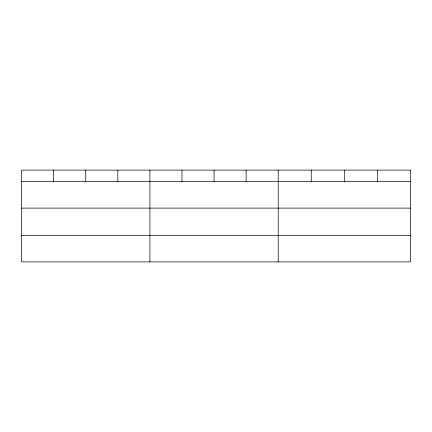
<?xml version="1.0" encoding="UTF-8"?>
<svg xmlns="http://www.w3.org/2000/svg" width="432" height="432" viewBox="0 0 432 432"><rect width="100%" height="100%" fill="white"/><g stroke="black" fill="none" stroke-linecap="round" stroke-linejoin="round"><path stroke-width="0.65" d="M21.6 181.634L410.4 181.634M21.6 208.116L410.4 208.116M21.6 235.408L410.4 235.408M377.352 170.105L377.352 181.634M344.304 170.105L344.304 181.634M311.256 170.105L311.256 181.634M278.208 170.105L278.208 261.895M246.132 170.105L246.132 181.634M214.056 170.105L214.056 181.634M181.98 170.105L181.98 181.634M149.904 170.105L149.904 261.895M117.828 170.105L117.828 181.634M85.752 170.105L85.752 181.634M53.676 170.105L53.676 181.634M410.4 170.105L21.6 170.105L21.6 261.895L410.4 261.895L410.4 170.105"/></g></svg>
